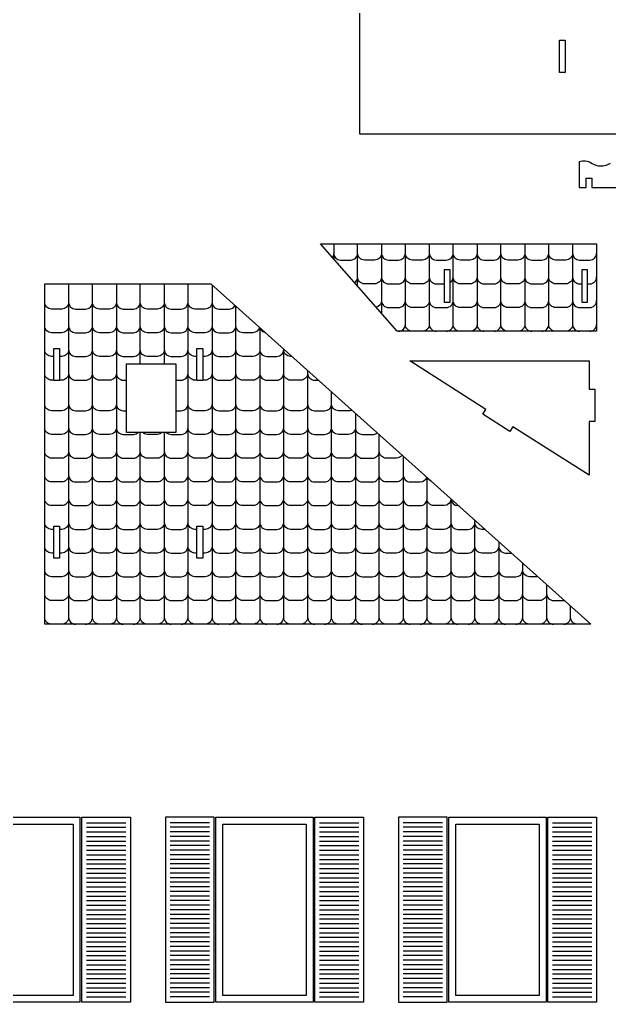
# Model space of a CAD drawing. Extents: x 6592 to 12102, y -827 to 2201.
# Drawn here: x 9318 to 9936, y -793 to 236 of the extents above; entities that cross this region are included whole.
import ezdxf

# ---------------------------------------------------------------- set-up
doc = ezdxf.new("R2010")
doc.units = 0
doc.header["$MEASUREMENT"] = 0
doc.layers.add('LAYER_1', color=18, linetype='CONTINUOUS')

msp = doc.modelspace()

# ---------------------------------------------------------------- linework, layer by layer
at = {"layer": 'LAYER_1'}
for points in [[(10380.1, 116.2), (9674.6, 116.2), (9674.6, 290.4), (10380.1, 290.4)], [(9884, 214.6), (9890, 214.6), (9890, 181), (9884, 181)], [(9713.8, -90.2), (9633.5, 1.5), (9922.9, 1.5), (9922.9, -90.2)], [(9769.3, -26), (9763.3, -26), (9763.3, -59.6), (9769.3, -59.6)], [(9913.3, -26), (9907.3, -26), (9907.3, -59.6), (9913.3, -59.6)], [(9344.5, -397), (9344.5, -40.6), (9518.7, -40.6), (9917, -397)], [(9354.1, -141.7), (9354.1, -108.1), (9360.1, -108.1), (9360.1, -141.7)], [(9504.1, -141.7), (9504.1, -108.1), (9510.1, -108.1), (9510.1, -141.7)], [(9921.1, -184.6), (9915.1, -184.6), (9915.1, -241.1), (9835.2, -190.2), (9832, -195.3), (9803.7, -177.2), (9806.9, -172.1), (9727, -121.2), (9915.1, -121.2), (9915.1, -151), (9921.1, -151)], [(9430.1, -124.3), (9482.1, -124.3), (9482.1, -196.2), (9430.1, -196.2)], [(9354.1, -294.4), (9360.1, -294.4), (9360.1, -328), (9354.1, -328)], [(9504.1, -294.4), (9510.1, -294.4), (9510.1, -328), (9504.1, -328)], [(9381.5, -599.2), (9381.5, -793.1), (9279.7, -793.1), (9279.7, -599.2)], [(9286.9, -606.4), (9374.3, -606.4), (9374.3, -785.9), (9286.9, -785.9)], [(9383.4, -599.2), (9434.3, -599.2), (9434.3, -793.1), (9383.4, -793.1)], [(9522, -599.2), (9471.1, -599.2), (9471.1, -793.1), (9522, -793.1)], [(9625.7, -599.2), (9625.7, -793.1), (9523.9, -793.1), (9523.9, -599.2)], [(9531.1, -606.4), (9618.5, -606.4), (9618.5, -785.9), (9531.1, -785.9)], [(9627.6, -599.2), (9678.5, -599.2), (9678.5, -793.1), (9627.6, -793.1)], [(9766.2, -599.2), (9715.3, -599.2), (9715.3, -793.1), (9766.2, -793.1)], [(9869.9, -599.2), (9869.9, -793.1), (9768.1, -793.1), (9768.1, -599.2)], [(9775.3, -606.4), (9862.7, -606.4), (9862.7, -785.9), (9775.3, -785.9)], [(9871.8, -599.2), (9922.7, -599.2), (9922.7, -793.1), (9871.8, -793.1)]]:
    msp.add_lwpolyline(points, close=True, dxfattribs=at)
for points in [[(9937.2, 85.6, -0.300981), (9917.6, 85.6, 0.236244), (9904.8, 87.1), (9904.8, 60.5), (9912, 60.5), (9912, 70.1), (9918, 70.1), (9918, 60.5), (10056, 60.5)], [(9715.3, -90.2, 0.414214), (9722.5, -83), (9722.5, 1.5)], [(9747.6, 1.5), (9747.6, -83, 0.414214), (9754.8, -90.2)], [(9779.8, -90.2, -0.414214), (9772.6, -83), (9772.6, 1.5)], [(9797.6, 1.5), (9797.6, -83, 0.414214), (9804.8, -90.2)], [(9829.9, -90.2, -0.414214), (9822.7, -83), (9822.7, 1.5)], [(9847.7, 1.5), (9847.7, -83, -0.414214), (9840.5, -90.2)], [(9865.6, -90.2, 0.414214), (9872.8, -83), (9872.8, 1.5)], [(9897.8, 1.5), (9897.8, -83, -0.414214), (9890.6, -90.2)], [(9647.4, -8.4, -0.159509), (9646, -12.7)], [(9647.4, -8.4, 0.414214), (9654.6, -15.6), (9665.2, -15.6, 0.414214), (9672.4, -8.4)], [(9697.5, -8.4, -0.414214), (9690.3, -15.6), (9679.6, -15.6, -0.414214), (9672.4, -8.4)], [(9697.5, -8.4, 0.414214), (9704.7, -15.6), (9715.3, -15.6, 0.414214), (9722.5, -8.4)], [(9747.6, -8.4, -0.414214), (9740.4, -15.6), (9729.7, -15.6, -0.414214), (9722.5, -8.4)], [(9747.6, -8.4, 0.414214), (9754.8, -15.6), (9765.4, -15.6, 0.414214), (9772.6, -8.4)], [(9797.6, -8.4, -0.414214), (9790.4, -15.6), (9779.8, -15.6, -0.414214), (9772.6, -8.4)], [(9797.6, -8.4, 0.414214), (9804.8, -15.6), (9815.5, -15.6, 0.414214), (9822.7, -8.4)], [(9847.7, -8.4, -0.414214), (9840.5, -15.6), (9829.9, -15.6, -0.414214), (9822.7, -8.4)], [(9847.7, -8.4, 0.414214), (9854.9, -15.6), (9865.6, -15.6, 0.414214), (9872.8, -8.4)], [(9897.8, -8.4, -0.414214), (9890.6, -15.6), (9880, -15.6, -0.414214), (9872.8, -8.4)], [(9897.8, -8.4, 0.414214), (9905, -15.6), (9915.7, -15.6, 0.414214), (9922.9, -8.4)], [(9369.6, -40.6), (9369.6, -389.8, 0.414214), (9376.8, -397)], [(9401.8, -397, -0.414214), (9394.6, -389.8), (9394.6, -40.6)], [(9419.7, -40.6), (9419.7, -389.8, 0.414214), (9426.9, -397)], [(9502, -397, -0.414214), (9494.8, -389.8), (9494.8, -40.6)], [(9669.2, -39.2, 0.249891), (9672.4, -33.3)], [(9697.5, -33.3, -0.414214), (9690.3, -40.5), (9679.6, -40.5, -0.414214), (9672.4, -33.3)], [(9697.5, -33.3, 0.414214), (9704.7, -40.5), (9715.3, -40.5, 0.414214), (9722.5, -33.3)], [(9747.6, -33.3, -0.414214), (9740.4, -40.5), (9729.7, -40.5, -0.414214), (9722.5, -33.3)], [(9747.6, -33.3, 0.414214), (9754.8, -40.5), (9763.3, -40.5)], [(9769.3, -39.3, 0.255564), (9772.6, -33.3)], [(9797.6, -33.3, -0.414214), (9790.4, -40.5), (9779.8, -40.5, -0.414214), (9772.6, -33.3)], [(9797.6, -33.3, 0.414214), (9804.8, -40.5), (9815.5, -40.5, 0.414214), (9822.7, -33.3)], [(9847.7, -33.3, -0.414214), (9840.5, -40.5), (9829.9, -40.5, -0.414214), (9822.7, -33.3)], [(9847.7, -33.3, 0.414214), (9854.9, -40.5), (9865.6, -40.5, 0.414214), (9872.8, -33.3)], [(9897.8, -33.3, -0.414214), (9890.6, -40.5), (9880, -40.5, -0.414214), (9872.8, -33.3)], [(9897.8, -33.3, 0.414214), (9905, -40.5), (9907.3, -40.5)], [(9913.3, -40.5), (9915.7, -40.5, 0.414214), (9922.9, -33.3)], [(9519.9, -41.7), (9519.9, -389.8, 0.414214), (9527.1, -397)], [(9369.6, -59.7, -0.414214), (9362.4, -66.9), (9351.7, -66.9, -0.414214), (9344.5, -59.7)], [(9369.6, -59.7, 0.414214), (9376.8, -66.9), (9387.4, -66.9, 0.414214), (9394.6, -59.7)], [(9419.7, -59.7, -0.414214), (9412.5, -66.9), (9401.8, -66.9, -0.414214), (9394.6, -59.7)], [(9419.7, -59.7, 0.414214), (9426.9, -66.9), (9437.5, -66.9, 0.414214), (9444.7, -59.7)], [(9469.8, -59.7, -0.414214), (9462.6, -66.9), (9451.9, -66.9, -0.414214), (9444.7, -59.7)], [(9469.8, -59.7, 0.414214), (9477, -66.9), (9487.6, -66.9, 0.414214), (9494.8, -59.7)], [(9519.9, -59.7, -0.414214), (9512.7, -66.9), (9502, -66.9, -0.414214), (9494.8, -59.7)], [(9519.9, -59.7, 0.414214), (9527.1, -66.9), (9537.7, -66.9, 0.26914), (9544, -63.3)], [(9697.5, -58.1, -0.349089), (9691.9, -65.1)], [(9697.5, -58.1, 0.414214), (9704.7, -65.3), (9715.3, -65.3, 0.414214), (9722.5, -58.1)], [(9747.6, -58.1, -0.414214), (9740.4, -65.3), (9729.7, -65.3, -0.414214), (9722.5, -58.1)], [(9747.6, -58.1, 0.414214), (9754.8, -65.3), (9765.4, -65.3, 0.414214), (9772.6, -58.1)], [(9797.6, -58.1, -0.414214), (9790.4, -65.3), (9779.8, -65.3, -0.414214), (9772.6, -58.1)], [(9797.6, -58.1, 0.414214), (9804.8, -65.3), (9815.5, -65.3, 0.414214), (9822.7, -58.1)], [(9847.7, -58.1, -0.414214), (9840.5, -65.3), (9829.9, -65.3, -0.414214), (9822.7, -58.1)], [(9847.7, -58.1, 0.414214), (9854.9, -65.3), (9865.6, -65.3, 0.414214), (9872.8, -58.1)], [(9897.8, -58.1, -0.414214), (9890.6, -65.3), (9880, -65.3, -0.414214), (9872.8, -58.1)], [(9897.8, -58.1, 0.414214), (9905, -65.3), (9915.7, -65.3, 0.414214), (9922.9, -58.1)], [(9537.7, -397, 0.414214), (9544.9, -389.8), (9544.9, -64.1)], [(9369.6, -84.5, -0.414214), (9362.4, -91.7), (9351.7, -91.7, -0.414214), (9344.5, -84.5)], [(9369.6, -84.5, 0.414214), (9376.8, -91.7), (9387.4, -91.7, 0.414214), (9394.6, -84.5)], [(9419.7, -84.5, -0.414214), (9412.5, -91.7), (9401.8, -91.7, -0.414214), (9394.6, -84.5)], [(9419.7, -84.5, 0.414214), (9426.9, -91.7), (9437.5, -91.7, 0.414214), (9444.7, -84.5)], [(9469.8, -84.5, -0.414214), (9462.6, -91.7), (9451.9, -91.7, -0.414214), (9444.7, -84.5)], [(9469.8, -84.5, 0.414214), (9477, -91.7), (9487.6, -91.7, 0.414214), (9494.8, -84.5)], [(9519.9, -84.5, -0.414214), (9512.7, -91.7), (9502, -91.7, -0.414214), (9494.8, -84.5)], [(9519.9, -84.5, 0.414214), (9527.1, -91.7), (9537.7, -91.7, 0.414214), (9544.9, -84.5)], [(9569.7, -86.3, -0.342363), (9562.8, -91.7), (9552.1, -91.7, -0.414214), (9544.9, -84.5)], [(9570, -86.5), (9570, -389.8, 0.414214), (9577.2, -397)], [(9570.4, -86.9, 0.260244), (9575.6, -91.6)], [(9729.7, -90.2, -0.414214), (9722.5, -83)], [(9747.6, -83, -0.414214), (9740.4, -90.2)], [(9765.4, -90.2, 0.414214), (9772.6, -83)], [(9797.6, -83, -0.414214), (9790.4, -90.2)], [(9815.5, -90.2, 0.414214), (9822.7, -83)], [(9847.7, -83, 0.414214), (9854.9, -90.2)], [(9880, -90.2, -0.414214), (9872.8, -83)], [(9897.8, -83, 0.414214), (9905, -90.2)], [(9915.7, -90.2, 0.414214), (9922.9, -83)], [(9354.1, -116.6), (9351.7, -116.6, -0.414214), (9344.5, -109.4)], [(9369.6, -109.4, -0.414214), (9362.4, -116.6), (9360.1, -116.6)], [(9369.6, -109.4, 0.414214), (9376.8, -116.6), (9387.4, -116.6, 0.414214), (9394.6, -109.4)], [(9419.7, -109.4, -0.414214), (9412.5, -116.6), (9401.8, -116.6, -0.414214), (9394.6, -109.4)], [(9419.7, -109.4, 0.414214), (9426.9, -116.6), (9437.5, -116.6, 0.414214), (9444.7, -109.4)], [(9469.8, -109.4, -0.414214), (9462.6, -116.6), (9451.9, -116.6, -0.414214), (9444.7, -109.4)], [(9469.8, -109.4, 0.414214), (9477, -116.6), (9487.6, -116.6, 0.414214), (9494.8, -109.4)], [(9504.1, -116.6), (9502, -116.6, -0.414214), (9494.8, -109.4)], [(9519.9, -109.4, -0.414214), (9512.7, -116.6), (9510.1, -116.6)], [(9519.9, -109.4, 0.414214), (9527.1, -116.6), (9537.7, -116.6, 0.414214), (9544.9, -109.4)], [(9570, -109.4, -0.414214), (9562.8, -116.6), (9552.1, -116.6, -0.414214), (9544.9, -109.4)], [(9570, -109.4, 0.414214), (9577.2, -116.6), (9587.8, -116.6, 0.414214), (9595, -109.4)], [(9587.8, -397, 0.414214), (9595, -389.8), (9595, -109)], [(9603.5, -116.6), (9602.2, -116.6, -0.414214), (9595, -109.4)], [(9620.1, -131.4), (9620.1, -389.8, -0.414214), (9612.9, -397)], [(9354.1, -141.4), (9351.7, -141.4, -0.414214), (9344.5, -134.2)], [(9369.6, -134.2, -0.414214), (9362.4, -141.4), (9360.1, -141.4)], [(9369.6, -134.2, 0.414214), (9376.8, -141.4), (9387.4, -141.4, 0.414214), (9394.6, -134.2)], [(9419.7, -134.2, -0.414214), (9412.5, -141.4), (9401.8, -141.4, -0.414214), (9394.6, -134.2)], [(9419.7, -134.2, 0.414214), (9426.9, -141.4), (9430.1, -141.4)], [(9482.1, -141.4), (9487.6, -141.4, 0.414214), (9494.8, -134.2)], [(9504.1, -141.4), (9502, -141.4, -0.414214), (9494.8, -134.2)], [(9519.9, -134.2, -0.414214), (9512.7, -141.4), (9510.1, -141.4)], [(9519.9, -134.2, 0.414214), (9527.1, -141.4), (9537.7, -141.4, 0.414214), (9544.9, -134.2)], [(9570, -134.2, -0.414214), (9562.8, -141.4), (9552.1, -141.4, -0.414214), (9544.9, -134.2)], [(9570, -134.2, 0.414214), (9577.2, -141.4), (9587.8, -141.4, 0.414214), (9595, -134.2)], [(9620.1, -134.2, -0.414214), (9612.9, -141.4), (9602.2, -141.4, -0.414214), (9595, -134.2)], [(9620.1, -134.2, 0.414214), (9627.3, -141.4), (9631.3, -141.4)], [(9637.9, -397, 0.414214), (9645.1, -389.8), (9645.1, -153.8)], [(9369.6, -166.3, -0.414214), (9362.4, -173.5), (9351.7, -173.5, -0.414214), (9344.5, -166.3)], [(9369.6, -166.3, 0.414214), (9376.8, -173.5), (9387.4, -173.5, 0.414214), (9394.6, -166.3)], [(9419.7, -166.3, -0.414214), (9412.5, -173.5), (9401.8, -173.5, -0.414214), (9394.6, -166.3)], [(9419.7, -166.3, 0.414214), (9426.9, -173.5), (9430.1, -173.5)], [(9482.1, -173.5), (9487.6, -173.5, 0.414214), (9494.8, -166.3)], [(9519.9, -166.3, -0.414214), (9512.7, -173.5), (9502, -173.5, -0.414214), (9494.8, -166.3)], [(9519.9, -166.3, 0.414214), (9527.1, -173.5), (9537.7, -173.5, 0.414214), (9544.9, -166.3)], [(9570, -166.3, -0.414214), (9562.8, -173.5), (9552.1, -173.5, -0.414214), (9544.9, -166.3)], [(9570, -166.3, 0.414214), (9577.2, -173.5), (9587.8, -173.5, 0.414214), (9595, -166.3)], [(9620.1, -166.3, -0.414214), (9612.9, -173.5), (9602.2, -173.5, -0.414214), (9595, -166.3)], [(9620.1, -166.3, 0.414214), (9627.3, -173.5), (9637.9, -173.5, 0.414214), (9645.1, -166.3)], [(9666.2, -172.7, -0.118653), (9663, -173.5), (9652.3, -173.5, -0.414214), (9645.1, -166.3)], [(9670.2, -176.2), (9670.2, -389.8, 0.414214), (9677.4, -397)], [(9369.6, -191.1, -0.414214), (9362.4, -198.3), (9351.7, -198.3, -0.414214), (9344.5, -191.1)], [(9369.6, -191.1, 0.414214), (9376.8, -198.3), (9387.4, -198.3, 0.414214), (9394.6, -191.1)], [(9419.7, -191.1, -0.414214), (9412.5, -198.3), (9401.8, -198.3, -0.414214), (9394.6, -191.1)], [(9419.7, -191.1, 0.414214), (9426.9, -198.3), (9437.5, -198.3, 0.197346), (9442.6, -196.2)], [(9471.9, -196.2, 0.197346), (9477, -198.3), (9487.6, -198.3, 0.414214), (9494.8, -191.1)], [(9519.9, -191.1, -0.414214), (9512.7, -198.3), (9502, -198.3, -0.414214), (9494.8, -191.1)], [(9519.9, -191.1, 0.414214), (9527.1, -198.3), (9537.7, -198.3, 0.414214), (9544.9, -191.1)], [(9570, -191.1, -0.414214), (9562.8, -198.3), (9552.1, -198.3, -0.414214), (9544.9, -191.1)], [(9570, -191.1, 0.414214), (9577.2, -198.3), (9587.8, -198.3, 0.414214), (9595, -191.1)], [(9620.1, -191.1, -0.414214), (9612.9, -198.3), (9602.2, -198.3, -0.414214), (9595, -191.1)], [(9620.1, -191.1, 0.414214), (9627.3, -198.3), (9637.9, -198.3, 0.414214), (9645.1, -191.1)], [(9670.2, -191.1, -0.414214), (9663, -198.3), (9652.3, -198.3, -0.414214), (9645.1, -191.1)], [(9670.2, -191.1, 0.414214), (9677.4, -198.3), (9688, -198.3, 0.185005), (9692.8, -196.5)], [(9451.9, -397, -0.414214), (9444.7, -389.8), (9444.7, -196.2)], [(9467.6, -196.2, -0.197346), (9462.6, -198.3), (9451.9, -198.3, -0.197346), (9446.9, -196.2)], [(9469.8, -196.2), (9469.8, -389.8, 0.414214), (9477, -397)], [(9702.4, -397, -0.414214), (9695.2, -389.8), (9695.2, -198.6)], [(9369.6, -215.9, -0.414214), (9362.4, -223.1), (9351.7, -223.1, -0.414214), (9344.5, -215.9)], [(9369.6, -215.9, 0.414214), (9376.8, -223.1), (9387.4, -223.1, 0.414214), (9394.6, -215.9)], [(9419.7, -215.9, -0.414214), (9412.5, -223.1), (9401.8, -223.1, -0.414214), (9394.6, -215.9)], [(9419.7, -215.9, 0.414214), (9426.9, -223.1), (9437.5, -223.1, 0.414214), (9444.7, -215.9)], [(9469.8, -215.9, -0.414214), (9462.6, -223.1), (9451.9, -223.1, -0.414214), (9444.7, -215.9)], [(9469.8, -215.9, 0.414214), (9477, -223.1), (9487.6, -223.1, 0.414214), (9494.8, -215.9)], [(9519.9, -215.9, -0.414214), (9512.7, -223.1), (9502, -223.1, -0.414214), (9494.8, -215.9)], [(9519.9, -215.9, 0.414214), (9527.1, -223.1), (9537.7, -223.1, 0.414214), (9544.9, -215.9)], [(9570, -215.9, -0.414214), (9562.8, -223.1), (9552.1, -223.1, -0.414214), (9544.9, -215.9)], [(9570, -215.9, 0.414214), (9577.2, -223.1), (9587.8, -223.1, 0.414214), (9595, -215.9)], [(9620.1, -215.9, -0.414214), (9612.9, -223.1), (9602.2, -223.1, -0.414214), (9595, -215.9)], [(9620.1, -215.9, 0.414214), (9627.3, -223.1), (9637.9, -223.1, 0.414214), (9645.1, -215.9)], [(9670.2, -215.9, -0.414214), (9663, -223.1), (9652.3, -223.1, -0.414214), (9645.1, -215.9)], [(9670.2, -215.9, 0.414214), (9677.4, -223.1), (9688, -223.1, 0.414214), (9695.2, -215.9)], [(9719, -219.9, -0.251013), (9713.1, -223.1), (9702.4, -223.1, -0.414214), (9695.2, -215.9)], [(9720.3, -221), (9720.3, -389.8, -0.414214), (9713.1, -397)], [(9369.6, -240.8, -0.414214), (9362.4, -248), (9351.7, -248, -0.414214), (9344.5, -240.8)], [(9369.6, -240.8, 0.414214), (9376.8, -248), (9387.4, -248, 0.414214), (9394.6, -240.8)], [(9419.7, -240.8, -0.414214), (9412.5, -248), (9401.8, -248, -0.414214), (9394.6, -240.8)], [(9419.7, -240.8, 0.414214), (9426.9, -248), (9437.5, -248, 0.414214), (9444.7, -240.8)], [(9469.8, -240.8, -0.414214), (9462.6, -248), (9451.9, -248, -0.414214), (9444.7, -240.8)], [(9469.8, -240.8, 0.414214), (9477, -248), (9487.6, -248, 0.414214), (9494.8, -240.8)], [(9519.9, -240.8, -0.414214), (9512.7, -248), (9502, -248, -0.414214), (9494.8, -240.8)], [(9519.9, -240.8, 0.414214), (9527.1, -248), (9537.7, -248, 0.414214), (9544.9, -240.8)], [(9570, -240.8, -0.414214), (9562.8, -248), (9552.1, -248, -0.414214), (9544.9, -240.8)], [(9570, -240.8, 0.414214), (9577.2, -248), (9587.8, -248, 0.414214), (9595, -240.8)], [(9620.1, -240.8, -0.414214), (9612.9, -248), (9602.2, -248, -0.414214), (9595, -240.8)], [(9620.1, -240.8, 0.414214), (9627.3, -248), (9637.9, -248, 0.414214), (9645.1, -240.8)], [(9670.2, -240.8, -0.414214), (9663, -248), (9652.3, -248, -0.414214), (9645.1, -240.8)], [(9670.2, -240.8, 0.414214), (9677.4, -248), (9688, -248, 0.414214), (9695.2, -240.8)], [(9720.3, -240.8, -0.414214), (9713.1, -248), (9702.4, -248, -0.414214), (9695.2, -240.8)], [(9720.3, -240.8, 0.414214), (9727.5, -248), (9738.1, -248, 0.321837), (9744.9, -243.1)], [(9738.1, -397, 0.414214), (9745.3, -389.8), (9745.3, -243.4)], [(9749.8, -247.5, -0.175897), (9746.2, -244.2)], [(9369.6, -265.6, -0.414214), (9362.4, -272.8), (9351.7, -272.8, -0.414214), (9344.5, -265.6)], [(9369.6, -265.6, 0.414214), (9376.8, -272.8), (9387.4, -272.8, 0.414214), (9394.6, -265.6)], [(9419.7, -265.6, -0.414214), (9412.5, -272.8), (9401.8, -272.8, -0.414214), (9394.6, -265.6)], [(9419.7, -265.6, 0.414214), (9426.9, -272.8), (9437.5, -272.8, 0.414214), (9444.7, -265.6)], [(9469.8, -265.6, -0.414214), (9462.6, -272.8), (9451.9, -272.8, -0.414214), (9444.7, -265.6)], [(9469.8, -265.6, 0.414214), (9477, -272.8), (9487.6, -272.8, 0.414214), (9494.8, -265.6)], [(9519.9, -265.6, -0.414214), (9512.7, -272.8), (9502, -272.8, -0.414214), (9494.8, -265.6)], [(9519.9, -265.6, 0.414214), (9527.1, -272.8), (9537.7, -272.8, 0.414214), (9544.9, -265.6)], [(9570, -265.6, -0.414214), (9562.8, -272.8), (9552.1, -272.8, -0.414214), (9544.9, -265.6)], [(9570, -265.6, 0.414214), (9577.2, -272.8), (9587.8, -272.8, 0.414214), (9595, -265.6)], [(9620.1, -265.6, -0.414214), (9612.9, -272.8), (9602.2, -272.8, -0.414214), (9595, -265.6)], [(9620.1, -265.6, 0.414214), (9627.3, -272.8), (9637.9, -272.8, 0.414214), (9645.1, -265.6)], [(9670.2, -265.6, -0.414214), (9663, -272.8), (9652.3, -272.8, -0.414214), (9645.1, -265.6)], [(9670.2, -265.6, 0.414214), (9677.4, -272.8), (9688, -272.8, 0.414214), (9695.2, -265.6)], [(9720.3, -265.6, -0.414214), (9713.1, -272.8), (9702.4, -272.8, -0.414214), (9695.2, -265.6)], [(9720.3, -265.6, 0.414214), (9727.5, -272.8), (9738.1, -272.8, 0.414214), (9745.3, -265.6)], [(9770.3, -265.8, -0.405747), (9763.1, -272.8), (9752.5, -272.8, -0.414214), (9745.3, -265.6)], [(9770.3, -265.6), (9770.3, -389.8, 0.414214), (9777.5, -397)], [(9770.3, -265.8, 0.405523), (9777.5, -272.8), (9778.2, -272.8)], [(9354.1, -297.7), (9351.7, -297.7, -0.414214), (9344.5, -290.5)], [(9369.6, -290.5, -0.414214), (9362.4, -297.7), (9360.1, -297.7)], [(9369.6, -290.5, 0.414214), (9376.8, -297.7), (9387.4, -297.7, 0.414214), (9394.6, -290.5)], [(9419.7, -290.5, -0.414214), (9412.5, -297.7), (9401.8, -297.7, -0.414214), (9394.6, -290.5)], [(9419.7, -290.5, 0.414214), (9426.9, -297.7), (9437.5, -297.7, 0.414214), (9444.7, -290.5)], [(9469.8, -290.5, -0.414214), (9462.6, -297.7), (9451.9, -297.7, -0.414214), (9444.7, -290.5)], [(9469.8, -290.5, 0.414214), (9477, -297.7), (9487.6, -297.7, 0.414214), (9494.8, -290.5)], [(9504.1, -297.7), (9502, -297.7, -0.414214), (9494.8, -290.5)], [(9519.9, -290.5, -0.414214), (9512.7, -297.7), (9510.1, -297.7)], [(9519.9, -290.5, 0.414214), (9527.1, -297.7), (9537.7, -297.7, 0.414214), (9544.9, -290.5)], [(9570, -290.5, -0.414214), (9562.8, -297.7), (9552.1, -297.7, -0.414214), (9544.9, -290.5)], [(9570, -290.5, 0.414214), (9577.2, -297.7), (9587.8, -297.7, 0.414214), (9595, -290.5)], [(9620.1, -290.5, -0.414214), (9612.9, -297.7), (9602.2, -297.7, -0.414214), (9595, -290.5)], [(9620.1, -290.5, 0.414214), (9627.3, -297.7), (9637.9, -297.7, 0.414214), (9645.1, -290.5)], [(9670.2, -290.5, -0.414214), (9663, -297.7), (9652.3, -297.7, -0.414214), (9645.1, -290.5)], [(9670.2, -290.5, 0.414214), (9677.4, -297.7), (9688, -297.7, 0.414214), (9695.2, -290.5)], [(9720.3, -290.5, -0.414214), (9713.1, -297.7), (9702.4, -297.7, -0.414214), (9695.2, -290.5)], [(9720.3, -290.5, 0.414214), (9727.5, -297.7), (9738.1, -297.7, 0.414214), (9745.3, -290.5)], [(9770.3, -290.5, -0.414214), (9763.1, -297.7), (9752.5, -297.7, -0.414214), (9745.3, -290.5)], [(9770.3, -290.5, 0.414214), (9777.5, -297.7), (9788.2, -297.7, 0.414214), (9795.4, -290.5)], [(9788.2, -397, 0.414214), (9795.4, -389.8), (9795.4, -288.3)], [(9805.9, -297.7), (9802.6, -297.7, -0.414214), (9795.4, -290.5)], [(9354.1, -322.5), (9351.7, -322.5, -0.414214), (9344.5, -315.3)], [(9369.6, -315.3, -0.414214), (9362.4, -322.5), (9360.1, -322.5)], [(9369.6, -315.3, 0.414214), (9376.8, -322.5), (9387.4, -322.5, 0.414214), (9394.6, -315.3)], [(9419.7, -315.3, -0.414214), (9412.5, -322.5), (9401.8, -322.5, -0.414214), (9394.6, -315.3)], [(9419.7, -315.3, 0.414214), (9426.9, -322.5), (9437.5, -322.5, 0.414214), (9444.7, -315.3)], [(9469.8, -315.3, -0.414214), (9462.6, -322.5), (9451.9, -322.5, -0.414214), (9444.7, -315.3)], [(9469.8, -315.3, 0.414214), (9477, -322.5), (9487.6, -322.5, 0.414214), (9494.8, -315.3)], [(9504.1, -322.5), (9502, -322.5, -0.414214), (9494.8, -315.3)], [(9519.9, -315.3, -0.414214), (9512.7, -322.5), (9510.1, -322.5)], [(9519.9, -315.3, 0.414214), (9527.1, -322.5), (9537.7, -322.5, 0.414214), (9544.9, -315.3)], [(9570, -315.3, -0.414214), (9562.8, -322.5), (9552.1, -322.5, -0.414214), (9544.9, -315.3)], [(9570, -315.3, 0.414214), (9577.2, -322.5), (9587.8, -322.5, 0.414214), (9595, -315.3)], [(9620.1, -315.3, -0.414214), (9612.9, -322.5), (9602.2, -322.5, -0.414214), (9595, -315.3)], [(9620.1, -315.3, 0.414214), (9627.3, -322.5), (9637.9, -322.5, 0.414214), (9645.1, -315.3)], [(9670.2, -315.3, -0.414214), (9663, -322.5), (9652.3, -322.5, -0.414214), (9645.1, -315.3)], [(9670.2, -315.3, 0.414214), (9677.4, -322.5), (9688, -322.5, 0.414214), (9695.2, -315.3)], [(9720.3, -315.3, -0.414214), (9713.1, -322.5), (9702.4, -322.5, -0.414214), (9695.2, -315.3)], [(9720.3, -315.3, 0.414214), (9727.5, -322.5), (9738.1, -322.5, 0.414214), (9745.3, -315.3)], [(9770.3, -315.3, -0.414214), (9763.1, -322.5), (9752.5, -322.5, -0.414214), (9745.3, -315.3)], [(9770.3, -315.3, 0.414214), (9777.5, -322.5), (9788.2, -322.5, 0.414214), (9795.4, -315.3)], [(9820.4, -315.3, -0.414214), (9813.2, -322.5), (9802.6, -322.5, -0.414214), (9795.4, -315.3)], [(9820.4, -310.7), (9820.4, -389.8, -0.414214), (9813.2, -397)], [(9820.4, -315.3, 0.414214), (9827.6, -322.5), (9833.7, -322.5)], [(9838.3, -397, 0.414214), (9845.5, -389.8), (9845.5, -333.1)], [(9369.6, -340.1, -0.414214), (9362.4, -347.3), (9351.7, -347.3, -0.414214), (9344.5, -340.1)], [(9369.6, -340.1, 0.414214), (9376.8, -347.3), (9387.4, -347.3, 0.414214), (9394.6, -340.1)], [(9419.7, -340.1, -0.414214), (9412.5, -347.3), (9401.8, -347.3, -0.414214), (9394.6, -340.1)], [(9419.7, -340.1, 0.414214), (9426.9, -347.3), (9437.5, -347.3, 0.414214), (9444.7, -340.1)], [(9469.8, -340.1, -0.414214), (9462.6, -347.3), (9451.9, -347.3, -0.414214), (9444.7, -340.1)], [(9469.8, -340.1, 0.414214), (9477, -347.3), (9487.6, -347.3, 0.414214), (9494.8, -340.1)], [(9519.9, -340.1, -0.414214), (9512.7, -347.3), (9502, -347.3, -0.414214), (9494.8, -340.1)], [(9519.9, -340.1, 0.414214), (9527.1, -347.3), (9537.7, -347.3, 0.414214), (9544.9, -340.1)], [(9570, -340.1, -0.414214), (9562.8, -347.3), (9552.1, -347.3, -0.414214), (9544.9, -340.1)], [(9570, -340.1, 0.414214), (9577.2, -347.3), (9587.8, -347.3, 0.414214), (9595, -340.1)], [(9620.1, -340.1, -0.414214), (9612.9, -347.3), (9602.2, -347.3, -0.414214), (9595, -340.1)], [(9620.1, -340.1, 0.414214), (9627.3, -347.3), (9637.9, -347.3, 0.414214), (9645.1, -340.1)], [(9670.2, -340.1, -0.414214), (9663, -347.3), (9652.3, -347.3, -0.414214), (9645.1, -340.1)], [(9670.2, -340.1, 0.414214), (9677.4, -347.3), (9688, -347.3, 0.414214), (9695.2, -340.1)], [(9720.3, -340.1, -0.414214), (9713.1, -347.3), (9702.4, -347.3, -0.414214), (9695.2, -340.1)], [(9720.3, -340.1, 0.414214), (9727.5, -347.3), (9738.1, -347.3, 0.414214), (9745.3, -340.1)], [(9770.3, -340.1, -0.414214), (9763.1, -347.3), (9752.5, -347.3, -0.414214), (9745.3, -340.1)], [(9770.3, -340.1, 0.414214), (9777.5, -347.3), (9788.2, -347.3, 0.414214), (9795.4, -340.1)], [(9820.4, -340.1, -0.414214), (9813.2, -347.3), (9802.6, -347.3, -0.414214), (9795.4, -340.1)], [(9820.4, -340.1, 0.414214), (9827.6, -347.3), (9838.3, -347.3, 0.414214), (9845.5, -340.1)], [(9861.4, -347.3), (9852.7, -347.3, -0.414214), (9845.5, -340.1)], [(9870.5, -355.5), (9870.5, -389.8, 0.414214), (9877.7, -397)], [(9369.6, -365, -0.414214), (9362.4, -372.2), (9351.7, -372.2, -0.414214), (9344.5, -365)], [(9369.6, -365, 0.414214), (9376.8, -372.2), (9387.4, -372.2, 0.414214), (9394.6, -365)], [(9419.7, -365, -0.414214), (9412.5, -372.2), (9401.8, -372.2, -0.414214), (9394.6, -365)], [(9419.7, -365, 0.414214), (9426.9, -372.2), (9437.5, -372.2, 0.414214), (9444.7, -365)], [(9469.8, -365, -0.414214), (9462.6, -372.2), (9451.9, -372.2, -0.414214), (9444.7, -365)], [(9469.8, -365, 0.414214), (9477, -372.2), (9487.6, -372.2, 0.414214), (9494.8, -365)], [(9519.9, -365, -0.414214), (9512.7, -372.2), (9502, -372.2, -0.414214), (9494.8, -365)], [(9519.9, -365, 0.414214), (9527.1, -372.2), (9537.7, -372.2, 0.414214), (9544.9, -365)], [(9570, -365, -0.414214), (9562.8, -372.2), (9552.1, -372.2, -0.414214), (9544.9, -365)], [(9570, -365, 0.414214), (9577.2, -372.2), (9587.8, -372.2, 0.414214), (9595, -365)], [(9620.1, -365, -0.414214), (9612.9, -372.2), (9602.2, -372.2, -0.414214), (9595, -365)], [(9620.1, -365, 0.414214), (9627.3, -372.2), (9637.9, -372.2, 0.414214), (9645.1, -365)], [(9670.2, -365, -0.414214), (9663, -372.2), (9652.3, -372.2, -0.414214), (9645.1, -365)], [(9670.2, -365, 0.414214), (9677.4, -372.2), (9688, -372.2, 0.414214), (9695.2, -365)], [(9720.3, -365, -0.414214), (9713.1, -372.2), (9702.4, -372.2, -0.414214), (9695.2, -365)], [(9720.3, -365, 0.414214), (9727.5, -372.2), (9738.1, -372.2, 0.414214), (9745.3, -365)], [(9770.3, -365, -0.414214), (9763.1, -372.2), (9752.5, -372.2, -0.414214), (9745.3, -365)], [(9770.3, -365, 0.414214), (9777.5, -372.2), (9788.2, -372.2, 0.414214), (9795.4, -365)], [(9820.4, -365, -0.414214), (9813.2, -372.2), (9802.6, -372.2, -0.414214), (9795.4, -365)], [(9820.4, -365, 0.414214), (9827.6, -372.2), (9838.3, -372.2, 0.414214), (9845.5, -365)], [(9870.5, -365, -0.414214), (9863.3, -372.2), (9852.7, -372.2, -0.414214), (9845.5, -365)], [(9870.5, -365, 0.414214), (9877.7, -372.2), (9888.4, -372.2, 0.026777), (9889.2, -372.1)], [(9902.8, -397, -0.414214), (9895.6, -389.8), (9895.6, -377.9)], [(9351.7, -397, -0.414214), (9344.5, -389.8)], [(9369.6, -389.8, -0.414214), (9362.4, -397)], [(9387.4, -397, 0.414214), (9394.6, -389.8)], [(9419.7, -389.8, -0.414214), (9412.5, -397)], [(9437.5, -397, 0.414214), (9444.7, -389.8)], [(9469.8, -389.8, -0.414214), (9462.6, -397)], [(9487.6, -397, 0.414214), (9494.8, -389.8)], [(9519.9, -389.8, -0.414214), (9512.7, -397)], [(9552.1, -397, -0.414214), (9544.9, -389.8)], [(9570, -389.8, -0.414214), (9562.8, -397)], [(9602.2, -397, -0.414214), (9595, -389.8)], [(9620.1, -389.8, 0.414214), (9627.3, -397)], [(9652.3, -397, -0.414214), (9645.1, -389.8)], [(9670.2, -389.8, -0.414214), (9663, -397)], [(9688, -397, 0.414214), (9695.2, -389.8)], [(9720.3, -389.8, 0.414214), (9727.5, -397)], [(9752.5, -397, -0.414214), (9745.3, -389.8)], [(9770.3, -389.8, -0.414214), (9763.1, -397)], [(9802.6, -397, -0.414214), (9795.4, -389.8)], [(9820.4, -389.8, 0.414214), (9827.6, -397)], [(9852.7, -397, -0.414214), (9845.5, -389.8)], [(9870.5, -389.8, -0.414214), (9863.3, -397)], [(9888.4, -397, 0.414214), (9895.6, -389.8)], [(9916.3, -396.4, -0.102653), (9913.4, -397)]]:
    msp.add_lwpolyline(points, format="xyb", dxfattribs=at)
for points in [[(9647.4, 1.5), (9647.4, -14.3)], [(9672.4, -42.9), (9672.4, 1.5)], [(9697.5, 1.5), (9697.5, -71.5)], [(9444.7, -124.3), (9444.7, -40.6)], [(9469.8, -40.6), (9469.8, -124.3)], [(9388.2, -605), (9429.5, -605)], [(9517.2, -605), (9475.9, -605)], [(9632.4, -605), (9673.7, -605)], [(9761.4, -605), (9720.1, -605)], [(9876.6, -605), (9917.9, -605)], [(9388.2, -609.8), (9429.5, -609.8)], [(9388.2, -614.6), (9429.5, -614.6)], [(9517.2, -609.8), (9475.9, -609.8)], [(9517.2, -614.6), (9475.9, -614.6)], [(9632.4, -609.8), (9673.7, -609.8)], [(9632.4, -614.6), (9673.7, -614.6)], [(9761.4, -609.8), (9720.1, -609.8)], [(9761.4, -614.6), (9720.1, -614.6)], [(9876.6, -609.8), (9917.9, -609.8)], [(9876.6, -614.6), (9917.9, -614.6)], [(9388.2, -619.4), (9429.5, -619.4)], [(9388.2, -624.2), (9429.5, -624.2)], [(9517.2, -619.4), (9475.9, -619.4)], [(9517.2, -624.2), (9475.9, -624.2)], [(9632.4, -619.4), (9673.7, -619.4)], [(9632.4, -624.2), (9673.7, -624.2)], [(9761.4, -619.4), (9720.1, -619.4)], [(9761.4, -624.2), (9720.1, -624.2)], [(9876.6, -619.4), (9917.9, -619.4)], [(9876.6, -624.2), (9917.9, -624.2)], [(9388.2, -629), (9429.5, -629)], [(9388.2, -633.8), (9429.5, -633.8)], [(9517.2, -629), (9475.9, -629)], [(9517.2, -633.8), (9475.9, -633.8)], [(9632.4, -629), (9673.7, -629)], [(9632.4, -633.8), (9673.7, -633.8)], [(9761.4, -629), (9720.1, -629)], [(9761.4, -633.8), (9720.1, -633.8)], [(9876.6, -629), (9917.9, -629)], [(9876.6, -633.8), (9917.9, -633.8)], [(9388.2, -638.6), (9429.5, -638.6)], [(9388.2, -643.4), (9429.5, -643.4)], [(9388.2, -648.2), (9429.5, -648.2)], [(9517.2, -638.6), (9475.9, -638.6)], [(9517.2, -643.4), (9475.9, -643.4)], [(9517.2, -648.2), (9475.9, -648.2)], [(9632.4, -638.6), (9673.7, -638.6)], [(9632.4, -643.4), (9673.7, -643.4)], [(9632.4, -648.2), (9673.7, -648.2)], [(9761.4, -638.6), (9720.1, -638.6)], [(9761.4, -643.4), (9720.1, -643.4)], [(9761.4, -648.2), (9720.1, -648.2)], [(9876.6, -638.6), (9917.9, -638.6)], [(9876.6, -643.4), (9917.9, -643.4)], [(9876.6, -648.2), (9917.9, -648.2)], [(9388.2, -653), (9429.5, -653)], [(9388.2, -657.8), (9429.5, -657.8)], [(9517.2, -653), (9475.9, -653)], [(9517.2, -657.8), (9475.9, -657.8)], [(9632.4, -653), (9673.7, -653)], [(9632.4, -657.8), (9673.7, -657.8)], [(9761.4, -653), (9720.1, -653)], [(9761.4, -657.8), (9720.1, -657.8)], [(9876.6, -653), (9917.9, -653)], [(9876.6, -657.8), (9917.9, -657.8)], [(9388.2, -662.6), (9429.5, -662.6)], [(9388.2, -667.4), (9429.5, -667.4)], [(9517.2, -662.6), (9475.9, -662.6)], [(9517.2, -667.4), (9475.9, -667.4)], [(9632.4, -662.6), (9673.7, -662.6)], [(9632.4, -667.4), (9673.7, -667.4)], [(9761.4, -662.6), (9720.1, -662.6)], [(9761.4, -667.4), (9720.1, -667.4)], [(9876.6, -662.6), (9917.9, -662.6)], [(9876.6, -667.4), (9917.9, -667.4)], [(9388.2, -672.2), (9429.5, -672.2)], [(9388.2, -677), (9429.5, -677)], [(9517.2, -672.2), (9475.9, -672.2)], [(9517.2, -677), (9475.9, -677)], [(9632.4, -672.2), (9673.7, -672.2)], [(9632.4, -677), (9673.7, -677)], [(9761.4, -672.2), (9720.1, -672.2)], [(9761.4, -677), (9720.1, -677)], [(9876.6, -672.2), (9917.9, -672.2)], [(9876.6, -677), (9917.9, -677)], [(9388.2, -681.8), (9429.5, -681.8)], [(9388.2, -686.6), (9429.5, -686.6)], [(9517.2, -681.8), (9475.9, -681.8)], [(9517.2, -686.6), (9475.9, -686.6)], [(9632.4, -681.8), (9673.7, -681.8)], [(9632.4, -686.6), (9673.7, -686.6)], [(9761.4, -681.8), (9720.1, -681.8)], [(9761.4, -686.6), (9720.1, -686.6)], [(9876.6, -681.8), (9917.9, -681.8)], [(9876.6, -686.6), (9917.9, -686.6)], [(9388.2, -691.4), (9429.5, -691.4)], [(9388.2, -696.2), (9429.5, -696.2)], [(9517.2, -691.4), (9475.9, -691.4)], [(9517.2, -696.2), (9475.9, -696.2)], [(9632.4, -691.4), (9673.7, -691.4)], [(9632.4, -696.2), (9673.7, -696.2)], [(9761.4, -691.4), (9720.1, -691.4)], [(9761.4, -696.2), (9720.1, -696.2)], [(9876.6, -691.4), (9917.9, -691.4)], [(9876.6, -696.2), (9917.9, -696.2)], [(9388.2, -701), (9429.5, -701)], [(9388.2, -705.8), (9429.5, -705.8)], [(9517.2, -701), (9475.9, -701)], [(9517.2, -705.8), (9475.9, -705.8)], [(9632.4, -701), (9673.7, -701)], [(9632.4, -705.8), (9673.7, -705.8)], [(9761.4, -701), (9720.1, -701)], [(9761.4, -705.8), (9720.1, -705.8)], [(9876.6, -701), (9917.9, -701)], [(9876.6, -705.8), (9917.9, -705.8)], [(9388.2, -710.6), (9429.5, -710.6)], [(9388.2, -715.4), (9429.5, -715.4)], [(9388.2, -720.2), (9429.5, -720.2)], [(9517.2, -710.6), (9475.9, -710.6)], [(9517.2, -715.4), (9475.9, -715.4)], [(9517.2, -720.2), (9475.9, -720.2)], [(9632.4, -710.6), (9673.7, -710.6)], [(9632.4, -715.4), (9673.7, -715.4)], [(9632.4, -720.2), (9673.7, -720.2)], [(9761.4, -710.6), (9720.1, -710.6)], [(9761.4, -715.4), (9720.1, -715.4)], [(9761.4, -720.2), (9720.1, -720.2)], [(9876.6, -710.6), (9917.9, -710.6)], [(9876.6, -715.4), (9917.9, -715.4)], [(9876.6, -720.2), (9917.9, -720.2)], [(9388.2, -725), (9429.5, -725)], [(9388.2, -729.8), (9429.5, -729.8)], [(9517.2, -725), (9475.9, -725)], [(9517.2, -729.8), (9475.9, -729.8)], [(9632.4, -725), (9673.7, -725)], [(9632.4, -729.8), (9673.7, -729.8)], [(9761.4, -725), (9720.1, -725)], [(9761.4, -729.8), (9720.1, -729.8)], [(9876.6, -725), (9917.9, -725)], [(9876.6, -729.8), (9917.9, -729.8)], [(9388.2, -734.6), (9429.5, -734.6)], [(9388.2, -739.4), (9429.5, -739.4)], [(9517.2, -734.6), (9475.9, -734.6)], [(9517.2, -739.4), (9475.9, -739.4)], [(9632.4, -734.6), (9673.7, -734.6)], [(9632.4, -739.4), (9673.7, -739.4)], [(9761.4, -734.6), (9720.1, -734.6)], [(9761.4, -739.4), (9720.1, -739.4)], [(9876.6, -734.6), (9917.9, -734.6)], [(9876.6, -739.4), (9917.9, -739.4)], [(9388.2, -744.2), (9429.5, -744.2)], [(9388.2, -749), (9429.5, -749)], [(9517.2, -744.2), (9475.9, -744.2)], [(9517.2, -749), (9475.9, -749)], [(9632.4, -744.2), (9673.7, -744.2)], [(9632.4, -749), (9673.7, -749)], [(9761.4, -744.2), (9720.1, -744.2)], [(9761.4, -749), (9720.1, -749)], [(9876.6, -744.2), (9917.9, -744.2)], [(9876.6, -749), (9917.9, -749)], [(9388.2, -753.8), (9429.5, -753.8)], [(9388.2, -758.6), (9429.5, -758.6)], [(9517.2, -753.8), (9475.9, -753.8)], [(9517.2, -758.6), (9475.9, -758.6)], [(9632.4, -753.8), (9673.7, -753.8)], [(9632.4, -758.6), (9673.7, -758.6)], [(9761.4, -753.8), (9720.1, -753.8)], [(9761.4, -758.6), (9720.1, -758.6)], [(9876.6, -753.8), (9917.9, -753.8)], [(9876.6, -758.6), (9917.9, -758.6)], [(9388.2, -763.4), (9429.5, -763.4)], [(9388.2, -768.2), (9429.5, -768.2)], [(9517.2, -763.4), (9475.9, -763.4)], [(9517.2, -768.2), (9475.9, -768.2)], [(9632.4, -763.4), (9673.7, -763.4)], [(9632.4, -768.2), (9673.7, -768.2)], [(9761.4, -763.4), (9720.1, -763.4)], [(9761.4, -768.2), (9720.1, -768.2)], [(9876.6, -763.4), (9917.9, -763.4)], [(9876.6, -768.2), (9917.9, -768.2)], [(9388.2, -773), (9429.5, -773)], [(9388.2, -777.8), (9429.5, -777.8)], [(9517.2, -773), (9475.9, -773)], [(9517.2, -777.8), (9475.9, -777.8)], [(9632.4, -773), (9673.7, -773)], [(9632.4, -777.8), (9673.7, -777.8)], [(9761.4, -773), (9720.1, -773)], [(9761.4, -777.8), (9720.1, -777.8)], [(9876.6, -773), (9917.9, -773)], [(9876.6, -777.8), (9917.9, -777.8)], [(9388.2, -782.6), (9429.5, -782.6)], [(9388.2, -787.4), (9429.5, -787.4)], [(9517.2, -782.6), (9475.9, -782.6)], [(9517.2, -787.4), (9475.9, -787.4)], [(9632.4, -782.6), (9673.7, -782.6)], [(9632.4, -787.4), (9673.7, -787.4)], [(9761.4, -782.6), (9720.1, -782.6)], [(9761.4, -787.4), (9720.1, -787.4)], [(9876.6, -782.6), (9917.9, -782.6)], [(9876.6, -787.4), (9917.9, -787.4)]]:
    msp.add_lwpolyline(points, dxfattribs=at)

doc.saveas('drawing.dxf')
